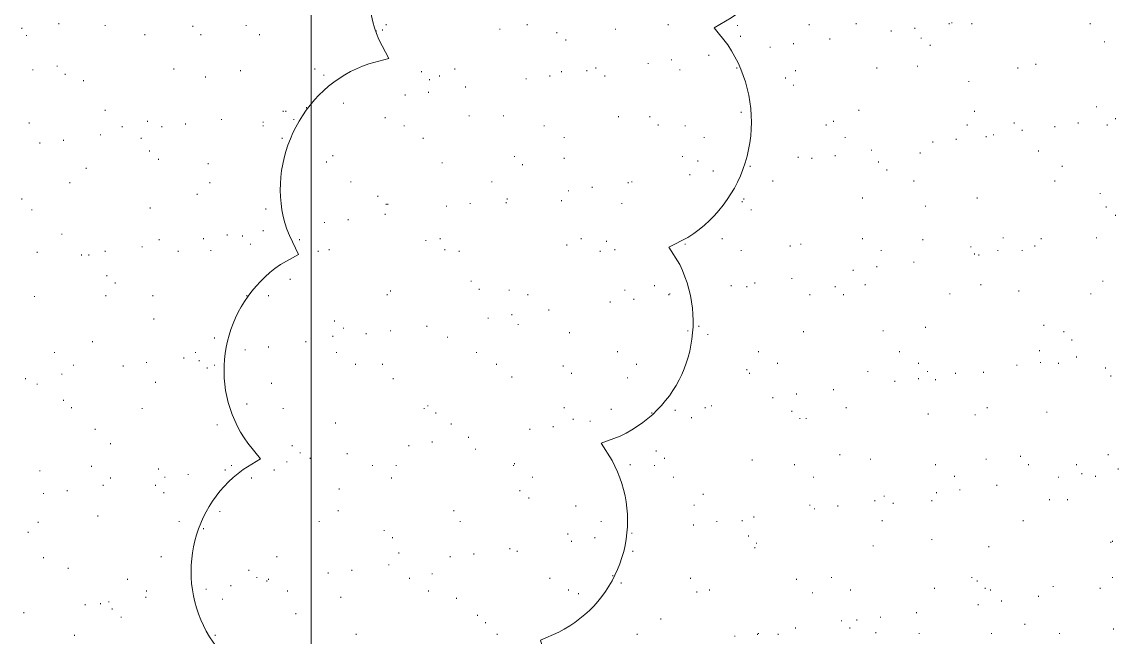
# Model space of a CAD drawing. Header units: inches. Extents: x 5 to 516, y -193 to 129.
# Drawn here: x 50.062 to 54.105, y -85.728 to -83.458 of the extents above; entities that cross this region are included whole.
import ezdxf

# ---------------------------------------------------------------- set-up
doc = ezdxf.new("R2010")
doc.units = ezdxf.units.IN
doc.header["$MEASUREMENT"] = 0
doc.layers.add('PDF4_Geometry', color=7, linetype='Continuous')

msp = doc.modelspace()

# ---------------------------------------------------------------- linework, layer by layer
at = {"layer": 'PDF4_Geometry', "lineweight": 15}
for points in [[(51.1287524, -87.9496505), (51.1287524, -79.9696499)], [(50.0620917, -83.4829823), (50.0620917, -83.4796491)], [(50.198758, -83.4663157), (50.198758, -83.4629822)], [(50.3687578, -83.4729823), (50.3687578, -83.4696491)], [(50.6920916, -83.4763157), (50.6920916, -83.4729823)], [(50.8887588, -83.4729823), (50.8887588, -83.4696491)], [(51.3687579, -83.4929823), (51.3687579, -83.4896491)], [(51.392092, -83.4896491), (51.392092, -83.4863157)], [(51.4054248, -83.4696491), (51.4054248, -83.4663157)], [(51.8254247, -83.4863157), (51.8254247, -83.4829823)], [(51.9254257, -83.4696491), (51.9254257, -83.4663157)], [(52.252091, -83.4863157), (52.252091, -83.4829823)], [(52.4454249, -83.4696491), (52.4454249, -83.4663157)], [(52.7020913, -83.4729823), (52.7020913, -83.4696491)], [(52.9654259, -83.4696491), (52.9654259, -83.4663157)], [(53.1387589, -83.4663157), (53.1387589, -83.4629822)], [(53.2687588, -83.4929823), (53.2687588, -83.4896491)], [(53.3554253, -83.4829823), (53.3554253, -83.4796491)], [(53.4820919, -83.4663157), (53.4820919, -83.4629822)], [(53.4920915, -83.4629822), (53.4920915, -83.4596491)], [(53.5654252, -83.4663157), (53.5654252, -83.4629822)], [(54.0020911, -83.4663157), (54.0020911, -83.4629822)], [(50.0787577, -83.5096489), (50.0787577, -83.5063158)], [(50.5154253, -83.5063158), (50.5154253, -83.5029824)], [(50.7220921, -83.5063158), (50.7220921, -83.5029824)], [(50.9387584, -83.5063158), (50.9387584, -83.5029824)], [(52.0354246, -83.4996489), (52.0354246, -83.4963158)], [(52.0687584, -83.5263158), (52.0687584, -83.5229824)], [(52.7120927, -83.5129824), (52.7120927, -83.5096489)], [(53.0420912, -83.5229824), (53.0420912, -83.519649)], [(53.3787594, -83.519649), (53.3787594, -83.5163158)], [(54.0554257, -83.5329824), (54.0554257, -83.529649)], [(52.8220916, -83.5529824), (52.8220916, -83.549649)], [(52.9087581, -83.539649), (52.9087581, -83.5363158)], [(53.4120913, -83.5463156), (53.4120913, -83.5429824)], [(52.3720912, -83.6129823), (52.3720912, -83.6096492)], [(52.4587578, -83.5996491), (52.4587578, -83.5963157)], [(52.5954257, -83.5829823), (52.5954257, -83.5796491)], [(53.8020925, -83.6163155), (53.8020925, -83.6129823)], [(50.1020919, -83.6363155), (50.1020919, -83.6329824)], [(50.1920916, -83.6229823), (50.1920916, -83.6196492)], [(50.222092, -83.6529824), (50.222092, -83.6496492)], [(50.6220911, -83.6329824), (50.6220911, -83.6296492)], [(50.8687579, -83.6396492), (50.8687579, -83.6363155)], [(51.142092, -83.6329824), (51.142092, -83.6296492)], [(51.1754257, -83.6563156), (51.1754257, -83.6529824)], [(51.5354246, -83.6429824), (51.5354246, -83.6396492)], [(51.602092, -83.6596492), (51.602092, -83.6563156)], [(51.658758, -83.6329824), (51.658758, -83.6296492)], [(52.0087591, -83.6596492), (52.0087591, -83.6563156)], [(52.0520923, -83.6429824), (52.0520923, -83.6396492)], [(52.1454252, -83.6396492), (52.1454252, -83.6363155)], [(52.178759, -83.6296492), (52.178759, -83.6263155)], [(52.2120926, -83.6596492), (52.2120926, -83.6563156)], [(52.4887582, -83.6363155), (52.4887582, -83.6329824)], [(52.6987582, -83.6296492), (52.6987582, -83.6263155)], [(52.9154245, -83.6396492), (52.9154245, -83.6363155)], [(53.2154259, -83.6296492), (53.2154259, -83.6263155)], [(53.3654249, -83.6229823), (53.3654249, -83.6196492)], [(53.7354252, -83.6296492), (53.7354252, -83.6263155)], [(50.2887577, -83.6763156), (50.2887577, -83.6729824)], [(50.7387581, -83.6629824), (50.7387581, -83.6596492)], [(51.5654251, -83.6729824), (51.5654251, -83.6696492)], [(51.6987581, -83.6996489), (51.6987581, -83.6963157)], [(51.9220925, -83.6696492), (51.9220925, -83.6663156)], [(52.8787594, -83.6663156), (52.8787594, -83.6629824)], [(52.9087581, -83.6929825), (52.9087581, -83.6896488)], [(53.5554256, -83.6796493), (53.5554256, -83.6763156)], [(51.4754254, -83.7296489), (51.4754254, -83.7263157)], [(51.5620919, -83.7196489), (51.5620919, -83.7163157)], [(51.1120915, -83.7763158), (51.1120915, -83.7729822)], [(51.2487577, -83.7596489), (51.2487577, -83.7563158)], [(54.0254252, -83.7729822), (54.0254252, -83.769649)], [(50.3687578, -83.7863158), (50.3687578, -83.7829822)], [(50.798759, -83.8196491), (50.798759, -83.8163159)], [(51.025425, -83.789649), (51.025425, -83.7863158)], [(51.0354245, -83.789649), (51.0354245, -83.7863158)], [(51.065425, -83.8196491), (51.065425, -83.8163159)], [(51.4020916, -83.8129823), (51.4020916, -83.8096491)], [(51.7120926, -83.8063158), (51.7120926, -83.8029822)], [(51.8387592, -83.8063158), (51.8387592, -83.8029822)], [(52.2620923, -83.8096491), (52.2620923, -83.8063158)], [(52.3787593, -83.8096491), (52.3787593, -83.8063158)], [(52.7154258, -83.7929822), (52.7154258, -83.789649)], [(53.1487585, -83.7863158), (53.1487585, -83.7829822)], [(53.5754249, -83.789649), (53.5754249, -83.7863158)], [(54.0954258, -83.8163159), (54.0954258, -83.8129823)], [(50.088759, -83.8329823), (50.088759, -83.8296491)], [(50.432092, -83.8463159), (50.432092, -83.8429823)], [(50.5254249, -83.8263159), (50.5254249, -83.8229823)], [(50.5787578, -83.8463159), (50.5787578, -83.8429823)], [(50.6654243, -83.8363159), (50.6654243, -83.8329823)], [(50.9520912, -83.8296491), (50.9520912, -83.8263159)], [(50.9520912, -83.8429823), (50.9520912, -83.8396491)], [(51.4720921, -83.8429823), (51.4720921, -83.8396491)], [(51.9887582, -83.8429823), (51.9887582, -83.8396491)], [(52.4087581, -83.8396491), (52.4087581, -83.8363159)], [(52.5087591, -83.8429823), (52.5087591, -83.8396491)], [(53.0287583, -83.8396491), (53.0287583, -83.8363159)], [(53.0554256, -83.8263159), (53.0554256, -83.8229823)], [(53.5487592, -83.8396491), (53.5487592, -83.8363159)], [(53.7220923, -83.8329823), (53.7220923, -83.8296491)], [(53.7520911, -83.8596492), (53.7520911, -83.8563155)], [(53.8720913, -83.8463159), (53.8720913, -83.8429823)], [(53.9587579, -83.8329823), (53.9587579, -83.8296491)], [(54.0654253, -83.8396491), (54.0654253, -83.8363159)], [(50.2154256, -83.8963156), (50.2154256, -83.8929824)], [(50.3520919, -83.8763156), (50.3520919, -83.8729823)], [(50.5020908, -83.8896492), (50.5020908, -83.8863156)], [(51.0220918, -83.8896492), (51.0220918, -83.8863156)], [(51.542091, -83.8896492), (51.542091, -83.8863156)], [(52.0620919, -83.8863156), (52.0620919, -83.8829824)], [(52.5787579, -83.8863156), (52.5787579, -83.8829824)], [(53.0987589, -83.8863156), (53.0987589, -83.8829824)], [(53.5087592, -83.8929824), (53.5087592, -83.8896492)], [(53.6187581, -83.8829824), (53.6187581, -83.8796492)], [(53.6454254, -83.8763156), (53.6454254, -83.8729823)], [(50.1287591, -83.9063156), (50.1287591, -83.9029824)], [(50.5320913, -83.9363157), (50.5320913, -83.9329825)], [(53.195425, -83.9329825), (53.195425, -83.9296493)], [(53.4220926, -83.9029824), (53.4220926, -83.8996492)], [(53.812092, -83.9363157), (53.812092, -83.9329825)], [(50.565425, -83.9663157), (50.565425, -83.9629825)], [(50.7487577, -83.9829826), (50.7487577, -83.979649)], [(51.1854253, -83.9763157), (51.1854253, -83.9729825)], [(51.2087577, -83.9529825), (51.2087577, -83.9496489)], [(51.6120915, -83.979649), (51.6120915, -83.9763157)], [(51.8787593, -83.9563157), (51.8787593, -83.9529825)], [(52.0620919, -83.9629825), (52.0620919, -83.9596489)], [(52.4987578, -83.9563157), (52.4987578, -83.9529825)], [(52.5554256, -83.9729825), (52.5554256, -83.9696489)], [(52.9254258, -83.9596489), (52.9254258, -83.9563157)], [(52.9754255, -83.9629825), (52.9754255, -83.9596489)], [(53.062092, -83.9529825), (53.062092, -83.9496489)], [(53.2220923, -83.9763157), (53.2220923, -83.9729825)], [(53.3754245, -83.9429825), (53.3754245, -83.9396488)], [(50.298759, -83.999649), (50.298759, -83.9963158)], [(51.9087581, -83.9863157), (51.9087581, -83.9829826)], [(52.5254251, -84.0229822), (52.5254251, -84.019649)], [(52.6120916, -84.009649), (52.6120916, -84.0063158)], [(52.7487578, -83.9929826), (52.7487578, -83.989649)], [(53.2520911, -84.0063158), (53.2520911, -84.0029826)], [(53.8987586, -83.9929826), (53.8987586, -83.989649)], [(50.238758, -84.0529822), (50.238758, -84.0496491)], [(50.7554257, -84.0529822), (50.7554257, -84.0496491)], [(51.275425, -84.0496491), (51.275425, -84.0463159)], [(51.7954259, -84.0496491), (51.7954259, -84.0463159)], [(52.2987591, -84.0529822), (52.2987591, -84.0496491)], [(52.3120919, -84.0496491), (52.3120919, -84.0463159)], [(52.8320912, -84.0463159), (52.8320912, -84.0429822)], [(53.3520921, -84.0463159), (53.3520921, -84.0429822)], [(53.8720913, -84.0463159), (53.8720913, -84.0429822)], [(50.7087576, -84.096316), (50.7087576, -84.0929823)], [(51.3754244, -84.1029824), (51.3754244, -84.0996491)], [(52.0787579, -84.0829823), (52.0787579, -84.0796491)], [(52.1654245, -84.0696491), (52.1654245, -84.0663159)], [(54.038758, -84.0929823), (54.038758, -84.0896491)], [(50.0620917, -84.1129824), (50.0620917, -84.1096492)], [(51.4054248, -84.1329824), (51.4054248, -84.1296492)], [(51.4120912, -84.1329824), (51.4120912, -84.1296492)], [(51.6287593, -84.1396492), (51.6287593, -84.1363156)], [(51.7154258, -84.1296492), (51.7154258, -84.1263156)], [(51.8487588, -84.1263156), (51.8487588, -84.1229824)], [(51.852092, -84.1129824), (51.852092, -84.1096492)], [(52.0520923, -84.1196492), (52.0520923, -84.1163156)], [(52.2754251, -84.1296492), (52.2754251, -84.1263156)], [(52.7187591, -84.1229824), (52.7187591, -84.1196492)], [(52.7254255, -84.1129824), (52.7254255, -84.1096492)], [(53.1620913, -84.1096492), (53.1620913, -84.1063155)], [(53.3954253, -84.1396492), (53.3954253, -84.1363156)], [(53.5854244, -84.1096492), (53.5854244, -84.1063155)], [(54.0620921, -84.1429824), (54.0620921, -84.1396492)], [(50.0987586, -84.1529824), (50.0987586, -84.1496492)], [(50.5354245, -84.1463156), (50.5354245, -84.1429824)], [(50.9620925, -84.1496492), (50.9620925, -84.1463156)], [(51.4020916, -84.1696493), (51.4020916, -84.1663156)], [(52.752091, -84.1529824), (52.752091, -84.1496492)], [(54.0954258, -84.1729825), (54.0954258, -84.1696493)], [(51.1787589, -84.1996489), (51.1787589, -84.1963157)], [(51.2654254, -84.1896489), (51.2654254, -84.1863157)], [(50.2087576, -84.2429826), (50.2087576, -84.239649)], [(50.5687582, -84.2629826), (50.5687582, -84.259649)], [(50.7320917, -84.259649), (50.7320917, -84.2563158)], [(50.8187583, -84.2463158), (50.8187583, -84.2429826)], [(50.8754243, -84.249649), (50.8754243, -84.2463158)], [(50.9520912, -84.229649), (50.9520912, -84.2263158)], [(51.0854242, -84.2629826), (51.0854242, -84.259649)], [(51.5520923, -84.2663158), (51.5520923, -84.2629826)], [(51.6054251, -84.259649), (51.6054251, -84.2563158)], [(52.1254244, -84.259649), (52.1254244, -84.2563158)], [(52.6454253, -84.259649), (52.6454253, -84.2563158)], [(53.1620913, -84.259649), (53.1620913, -84.2563158)], [(53.3854258, -84.2629826), (53.3854258, -84.259649)], [(53.6820923, -84.2563158), (53.6820923, -84.2529826)], [(53.8220917, -84.259649), (53.8220917, -84.2563158)], [(54.0254252, -84.2563158), (54.0254252, -84.2529826)], [(50.3687578, -84.3063159), (50.3687578, -84.3029823)], [(50.5054257, -84.289649), (50.5054257, -84.2863159)], [(50.6387587, -84.3063159), (50.6387587, -84.3029823)], [(50.758759, -84.3029823), (50.758759, -84.2996491)], [(50.9054248, -84.279649), (50.9054248, -84.2763159)], [(51.1554248, -84.3063159), (51.1554248, -84.3029823)], [(51.1954248, -84.2996491), (51.1954248, -84.2963159)], [(51.6220911, -84.2996491), (51.6220911, -84.2963159)], [(51.6754257, -84.3063159), (51.6754257, -84.3029823)], [(52.0720915, -84.2829823), (52.0720915, -84.279649)], [(52.1954249, -84.3063159), (52.1954249, -84.3029823)], [(52.218759, -84.269649), (52.218759, -84.2663158)], [(52.2487578, -84.2996491), (52.2487578, -84.2963159)], [(52.5087591, -84.279649), (52.5087591, -84.2763159)], [(52.7154258, -84.3029823), (52.7154258, -84.2996491)], [(52.8954253, -84.2863159), (52.8954253, -84.2829823)], [(52.9354254, -84.279649), (52.9354254, -84.2763159)], [(53.2320919, -84.3029823), (53.2320919, -84.2996491)], [(53.562092, -84.289649), (53.562092, -84.2863159)], [(53.6620914, -84.3029823), (53.6620914, -84.2996491)], [(53.7520911, -84.3029823), (53.7520911, -84.2996491)], [(53.7987593, -84.2863159), (53.7987593, -84.2829823)], [(50.1187578, -84.3096491), (50.1187578, -84.3063159)], [(50.2820913, -84.3196491), (50.2820913, -84.3163159)], [(50.3087586, -84.3196491), (50.3087586, -84.3163159)], [(53.3520921, -84.346316), (53.3520921, -84.3429823)], [(53.5754249, -84.3163159), (53.5754249, -84.3129823)], [(53.5920925, -84.3196491), (53.5920925, -84.3163159)], [(53.1287594, -84.3763156), (53.1287594, -84.3729824)], [(53.2154259, -84.3629824), (53.2154259, -84.3596492)], [(50.3754243, -84.3963157), (50.3754243, -84.3929824)], [(50.4054247, -84.4229825), (50.4054247, -84.4196493)], [(51.0520923, -84.4096493), (51.0520923, -84.4063157)], [(51.718759, -84.4163157), (51.718759, -84.4129825)], [(52.7654255, -84.4229825), (52.7654255, -84.4196493)], [(52.9020918, -84.4063157), (52.9020918, -84.4029824)], [(54.0487593, -84.4163157), (54.0487593, -84.4129825)], [(51.408758, -84.4663158), (51.408758, -84.4629826)], [(51.4220925, -84.4529826), (51.4220925, -84.4496489)], [(51.7487578, -84.4463157), (51.7487578, -84.4429826)], [(51.8587584, -84.4496489), (51.8587584, -84.4463157)], [(51.928759, -84.4663158), (51.928759, -84.4629826)], [(52.2854246, -84.4496489), (52.2854246, -84.4463157)], [(52.3954253, -84.4329825), (52.3954253, -84.4296493)], [(52.4487582, -84.4663158), (52.4487582, -84.4629826)], [(52.4520913, -84.4629826), (52.4520913, -84.4596489)], [(52.678759, -84.4329825), (52.678759, -84.4296493)], [(52.7354251, -84.4363157), (52.7354251, -84.4329825)], [(52.9687591, -84.4663158), (52.9687591, -84.4629826)], [(53.062092, -84.4363157), (53.062092, -84.4329825)], [(53.0920925, -84.4663158), (53.0920925, -84.4629826)], [(53.1720926, -84.4296493), (53.1720926, -84.4263157)], [(53.4854251, -84.4629826), (53.4854251, -84.4596489)], [(53.5987589, -84.4296493), (53.5987589, -84.4263157)], [(53.7387583, -84.4529826), (53.7387583, -84.4496489)], [(54.005426, -84.4629826), (54.005426, -84.4596489)], [(50.1087582, -84.4729826), (50.1087582, -84.4696489)], [(50.372091, -84.4696489), (50.372091, -84.4663158)], [(50.5454258, -84.4696489), (50.5454258, -84.4663158)], [(50.892092, -84.4696489), (50.892092, -84.4663158)], [(50.9720921, -84.4696489), (50.9720921, -84.4663158)], [(52.2320918, -84.4929826), (52.2320918, -84.489649)], [(52.3187584, -84.4829826), (52.3187584, -84.479649)], [(51.8687579, -84.5396491), (51.8687579, -84.5363159)], [(52.0054258, -84.5229822), (52.0054258, -84.5196491)], [(50.548759, -84.5563159), (50.548759, -84.5529823)], [(51.2154257, -84.5629823), (51.2154257, -84.5596491)], [(51.2487577, -84.5896492), (51.2487577, -84.586316)], [(51.5554255, -84.5829823), (51.5554255, -84.5796492)], [(51.7820914, -84.5529823), (51.7820914, -84.5496491)], [(51.8920921, -84.5763159), (51.8920921, -84.5729823)], [(52.5587588, -84.5829823), (52.5587588, -84.5796492)], [(53.3954253, -84.586316), (53.3954253, -84.5829823)], [(53.8320913, -84.5796492), (53.8320913, -84.5763159)], [(50.7720917, -84.6263156), (50.7720917, -84.6229824)], [(51.2087577, -84.6196492), (51.2087577, -84.6163156)], [(51.3320911, -84.6096492), (51.3320911, -84.6063156)], [(51.4220925, -84.5996492), (51.4220925, -84.596316)], [(51.6320924, -84.6229824), (51.6320924, -84.6196492)], [(52.0820911, -84.6063156), (52.0820911, -84.6029824)], [(52.5187587, -84.5996492), (52.5187587, -84.596316)], [(52.5920924, -84.6129824), (52.5920924, -84.6096492)], [(52.945425, -84.6029824), (52.945425, -84.5996492)], [(53.2387583, -84.5996492), (53.2387583, -84.596316)], [(53.905425, -84.6029824), (53.905425, -84.5996492)], [(50.3220914, -84.6396492), (50.3220914, -84.6363156)], [(50.8854256, -84.6696493), (50.8854256, -84.6663157)], [(50.9720921, -84.6596493), (50.9720921, -84.6563157)], [(51.1087583, -84.6396492), (51.1087583, -84.6363156)], [(53.9354255, -84.6329825), (53.9354255, -84.6296492)], [(50.182092, -84.6796493), (50.182092, -84.6763157)], [(50.658758, -84.699649), (50.658758, -84.6963157)], [(50.7020912, -84.6796493), (50.7020912, -84.6763157)], [(50.7154257, -84.709649), (50.7154257, -84.7063157)], [(51.2220921, -84.6796493), (51.2220921, -84.6763157)], [(51.7387582, -84.6796493), (51.7387582, -84.6763157)], [(52.2587591, -84.6763157), (52.2587591, -84.6729825)], [(52.7787583, -84.6763157), (52.7787583, -84.6729825)], [(53.2987592, -84.6763157), (53.2987592, -84.6729825)], [(53.8154253, -84.6729825), (53.8154253, -84.6696493)], [(53.9520914, -84.6963157), (53.9520914, -84.6929826)], [(50.2520908, -84.7263158), (50.2520908, -84.7229826)], [(50.4354252, -84.729649), (50.4354252, -84.7263158)], [(50.5220917, -84.7163158), (50.5220917, -84.7129826)], [(50.7454245, -84.7363158), (50.7454245, -84.7329826)], [(50.7720917, -84.7263158), (50.7720917, -84.7229826)], [(51.292091, -84.7229826), (51.292091, -84.719649)], [(51.392092, -84.7229826), (51.392092, -84.719649)], [(51.8120919, -84.7229826), (51.8120919, -84.719649)], [(52.0587587, -84.729649), (52.0587587, -84.7263158)], [(52.3287579, -84.7229826), (52.3287579, -84.719649)], [(52.7354251, -84.7429826), (52.7354251, -84.739649)], [(52.8487589, -84.719649), (52.8487589, -84.7163158)], [(53.1820922, -84.749649), (53.1820922, -84.7463159)], [(53.3687581, -84.719649), (53.3687581, -84.7163158)], [(53.4020918, -84.749649), (53.4020918, -84.7463159)], [(53.7320919, -84.7263158), (53.7320919, -84.7229826)], [(53.8187585, -84.7163158), (53.8187585, -84.7129826)], [(53.8854258, -84.719649), (53.8854258, -84.7163158)], [(54.0587589, -84.7363158), (54.0587589, -84.7329826)], [(50.0754246, -84.7763159), (50.0754246, -84.7729822)], [(50.2087576, -84.759649), (50.2087576, -84.7563159)], [(50.5554254, -84.7896491), (50.5554254, -84.7863159)], [(51.4320921, -84.7763159), (51.4320921, -84.7729822)], [(51.8687579, -84.7696491), (51.8687579, -84.7663159)], [(52.0887592, -84.7563159), (52.0887592, -84.7529826)], [(52.295426, -84.7729822), (52.295426, -84.7696491)], [(52.7454246, -84.7563159), (52.7454246, -84.7529826)], [(53.2820916, -84.7863159), (53.2820916, -84.7829823)], [(53.3687581, -84.7763159), (53.3687581, -84.7729822)], [(53.4320922, -84.7796491), (53.4320922, -84.7763159)], [(53.505426, -84.7563159), (53.505426, -84.7529826)], [(53.6087585, -84.7529826), (53.6087585, -84.749649)], [(54.0787581, -84.7663159), (54.0787581, -84.7629827)], [(50.1187578, -84.7963159), (50.1187578, -84.7929823)], [(50.9820917, -84.7929823), (50.9820917, -84.7896491)], [(53.0554256, -84.816316), (53.0554256, -84.8129824)], [(50.2154256, -84.8563156), (50.2154256, -84.8529824)], [(50.892092, -84.8696493), (50.892092, -84.8663156)], [(52.8320912, -84.846316), (52.8320912, -84.8429824)], [(52.9187577, -84.8329824), (52.9187577, -84.8296492)], [(50.2454244, -84.8829825), (50.2454244, -84.8796493)], [(50.5054257, -84.8863156), (50.5054257, -84.8829825)], [(51.025425, -84.8863156), (51.025425, -84.8829825)], [(51.5454259, -84.8863156), (51.5454259, -84.8829825)], [(51.5587587, -84.8763156), (51.5587587, -84.8729824)], [(51.5887591, -84.9029825), (51.5887591, -84.8996493)], [(52.0620919, -84.8829825), (52.0620919, -84.8796493)], [(52.235425, -84.8896493), (52.235425, -84.8863156)], [(52.3854257, -84.9029825), (52.3854257, -84.8996493)], [(52.4720922, -84.8929825), (52.4720922, -84.8896493)], [(52.5820912, -84.8829825), (52.5820912, -84.8796493)], [(52.6054252, -84.8763156), (52.6054252, -84.8729824)], [(52.9020918, -84.8963157), (52.9020918, -84.8929825)], [(53.1020921, -84.8829825), (53.1020921, -84.8796493)], [(53.405425, -84.9063157), (53.405425, -84.9029825)], [(53.578758, -84.9096493), (53.578758, -84.9063157)], [(53.6220913, -84.8829825), (53.6220913, -84.8796493)], [(53.8420925, -84.8996493), (53.8420925, -84.8963157)], [(50.7820914, -84.9463158), (50.7820914, -84.9429826)], [(51.2187589, -84.9396489), (51.2187589, -84.9363158)], [(51.6454252, -84.9429826), (51.6454252, -84.9396489)], [(52.0220918, -84.9529826), (52.0220918, -84.949649)], [(52.0954256, -84.9263157), (52.0954256, -84.9229825)], [(52.1587581, -84.9329825), (52.1587581, -84.9296494)], [(52.5320915, -84.9196493), (52.5320915, -84.9163157)], [(52.9320922, -84.9229825), (52.9320922, -84.9196493)], [(52.9554246, -84.9229825), (52.9554246, -84.9196493)], [(50.332091, -84.9629826), (50.332091, -84.959649)], [(51.7087577, -84.9929826), (51.7087577, -84.989649)], [(51.9354253, -84.9629826), (51.9354253, -84.959649)], [(50.3887587, -85.0163159), (50.3887587, -85.0129827)], [(51.0587587, -85.0229823), (51.0587587, -85.0196491)], [(51.4887581, -85.0229823), (51.4887581, -85.0196491)], [(51.5754247, -85.009649), (51.5754247, -85.0063159)], [(51.0887591, -85.0496492), (51.0887591, -85.0463159)], [(51.1254243, -85.0696492), (51.1254243, -85.066316)], [(51.2620922, -85.0529823), (51.2620922, -85.0496492)], [(51.735425, -85.0363159), (51.735425, -85.0329823)], [(52.4020917, -85.0429823), (52.4020917, -85.0396491)], [(52.4320922, -85.0696492), (52.4320922, -85.066316)], [(53.078758, -85.0563159), (53.078758, -85.0529823)], [(53.1920918, -85.0729824), (53.1920918, -85.0696492)], [(53.6187581, -85.0729824), (53.6187581, -85.0696492)], [(53.7454247, -85.0629824), (53.7454247, -85.0596492)], [(54.0687585, -85.0563159), (54.0687585, -85.0529823)], [(50.3187582, -85.0996492), (50.3187582, -85.096316)], [(50.565425, -85.1096493), (50.565425, -85.1063156)], [(50.8120918, -85.1129824), (50.8120918, -85.1096493)], [(50.8354242, -85.096316), (50.8354242, -85.0929824)], [(50.9920913, -85.1129824), (50.9920913, -85.1096493)], [(51.0387578, -85.0829824), (51.0387578, -85.0796492)], [(51.3554251, -85.096316), (51.3554251, -85.0929824)], [(51.4420917, -85.096316), (51.4420917, -85.0929824)], [(51.8754244, -85.096316), (51.8754244, -85.0929824)], [(51.8787593, -85.0896492), (51.8787593, -85.086316)], [(52.3054255, -85.0929824), (52.3054255, -85.0896492)], [(52.3954253, -85.096316), (52.3954253, -85.0929824)], [(52.7554259, -85.076316), (52.7554259, -85.0729824)], [(52.9120913, -85.0929824), (52.9120913, -85.0896492)], [(53.4320922, -85.0929824), (53.4320922, -85.0896492)], [(53.7754252, -85.0929824), (53.7754252, -85.0896492)], [(53.9520914, -85.0929824), (53.9520914, -85.0896492)], [(54.1054253, -85.1096493), (54.1054253, -85.1063156)], [(50.1287591, -85.1163157), (50.1287591, -85.1129824)], [(50.3887587, -85.1429825), (50.3887587, -85.1396493)], [(50.5887591, -85.1396493), (50.5887591, -85.1363157)], [(50.6754256, -85.1296493), (50.6754256, -85.1263157)], [(50.908758, -85.1429825), (50.908758, -85.1396493)], [(51.4254257, -85.1429825), (51.4254257, -85.1396493)], [(51.9454249, -85.1396493), (51.9454249, -85.1363157)], [(52.4654258, -85.1396493), (52.4654258, -85.1363157)], [(52.9820919, -85.1396493), (52.9820919, -85.1363157)], [(53.5020911, -85.1363157), (53.5020911, -85.1329825)], [(53.8854258, -85.1396493), (53.8854258, -85.1363157)], [(53.9720923, -85.1263157), (53.9720923, -85.1229824)], [(54.022092, -85.1363157), (54.022092, -85.1329825)], [(50.2287584, -85.1896489), (50.2287584, -85.1863158)], [(50.3620914, -85.1696493), (50.3620914, -85.1663157)], [(50.5554254, -85.1696493), (50.5554254, -85.1663157)], [(50.5854242, -85.1963158), (50.5854242, -85.1929826)], [(51.2320917, -85.1829826), (51.2320917, -85.1796494)], [(51.8987584, -85.1896489), (51.8987584, -85.1863158)], [(53.4354255, -85.1963158), (53.4354255, -85.1929826)], [(53.522092, -85.1863158), (53.522092, -85.1829826)], [(53.6587582, -85.1696493), (53.6587582, -85.1663157)], [(50.1420919, -85.199649), (50.1420919, -85.1963158)], [(51.9320921, -85.2163158), (51.9320921, -85.2129826)], [(52.5754248, -85.2029826), (52.5754248, -85.199649)], [(53.2087578, -85.2263158), (53.2087578, -85.2229826)], [(53.2420915, -85.209649), (53.2420915, -85.2063158)], [(53.2754252, -85.2363158), (53.2754252, -85.2329827)], [(53.4187577, -85.2263158), (53.4187577, -85.2229826)], [(53.8520922, -85.2229826), (53.8520922, -85.219649)], [(53.9187578, -85.2229826), (53.9187578, -85.219649)], [(50.792091, -85.2663159), (50.792091, -85.2629827)], [(51.2287585, -85.2629827), (51.2287585, -85.2596491)], [(51.6554248, -85.2629827), (51.6554248, -85.2596491)], [(52.1054252, -85.2463159), (52.1054252, -85.2429827)], [(52.5420911, -85.2429827), (52.5420911, -85.2396491)], [(52.9687591, -85.2429827), (52.9687591, -85.2396491)], [(52.9854251, -85.2563159), (52.9854251, -85.2529827)], [(53.0720916, -85.2463159), (53.0720916, -85.2429827)], [(50.122091, -85.306316), (50.122091, -85.3029823)], [(50.3420923, -85.2829823), (50.3420923, -85.2796491)], [(50.642092, -85.3029823), (50.642092, -85.2996492)], [(51.158758, -85.3029823), (51.158758, -85.2996492)], [(51.6787589, -85.3029823), (51.6787589, -85.2996492)], [(52.1987581, -85.3029823), (52.1987581, -85.2996492)], [(52.5387579, -85.316316), (52.5387579, -85.3129824)], [(52.6254245, -85.3029823), (52.6254245, -85.2996492)], [(52.7187591, -85.2996492), (52.7187591, -85.296316)], [(52.7620924, -85.286316), (52.7620924, -85.2829823)], [(53.2354251, -85.2996492), (53.2354251, -85.296316)], [(53.755426, -85.2996492), (53.755426, -85.296316)], [(50.0854241, -85.3429824), (50.0854241, -85.3396492)], [(50.7320917, -85.3296492), (50.7320917, -85.326316)], [(51.3987584, -85.336316), (51.3987584, -85.3329824)], [(52.0754247, -85.3496492), (52.0754247, -85.3463161)], [(52.3120919, -85.3463161), (52.3120919, -85.3429824)], [(52.7420915, -85.3563156), (52.7420915, -85.3529825)], [(51.4287589, -85.3629825), (51.4287589, -85.3596493)], [(52.0887592, -85.3763157), (52.0887592, -85.3729825)], [(52.1754257, -85.3629825), (52.1754257, -85.3596493)], [(52.7720919, -85.3829825), (52.7720919, -85.3796493)], [(53.2020914, -85.3929825), (53.2020914, -85.3896493)], [(53.4187577, -85.3696493), (53.4187577, -85.3663157)], [(53.6287594, -85.3963157), (53.6287594, -85.3929825)], [(54.0787581, -85.3796493), (54.0787581, -85.3763157)], [(54.0854245, -85.3763157), (54.0854245, -85.3729825)], [(50.1420919, -85.4363158), (50.1420919, -85.4329826)], [(50.5754246, -85.4329826), (50.5754246, -85.4296494)], [(51.0020909, -85.4329826), (51.0020909, -85.4296494)], [(51.4520912, -85.4196494), (51.4520912, -85.4163157)], [(51.642092, -85.4329826), (51.642092, -85.4296494)], [(51.7287585, -85.4229826), (51.7287585, -85.4196494)], [(51.8620916, -85.4029825), (51.8620916, -85.3996493)], [(51.8887588, -85.4129826), (51.8887588, -85.4096493)], [(52.3154251, -85.4129826), (52.3154251, -85.4096493)], [(52.7654255, -85.3996493), (52.7654255, -85.3963157)], [(50.2320916, -85.4763159), (50.2320916, -85.4729826)], [(51.4154244, -85.4629826), (51.4154244, -85.459649)], [(50.4520912, -85.5163159), (50.4520912, -85.5129827)], [(50.8987584, -85.4829827), (50.8987584, -85.4796491)], [(50.9287589, -85.5096491), (50.9287589, -85.5063159)], [(50.9720921, -85.5163159), (50.9720921, -85.5129827)], [(51.1920917, -85.4929827), (51.1920917, -85.4896491)], [(51.2787582, -85.4829827), (51.2787582, -85.4796491)], [(51.4920914, -85.5129827), (51.4920914, -85.5096491)], [(51.5754247, -85.4963159), (51.5754247, -85.4929827)], [(52.0087591, -85.5129827), (52.0087591, -85.5096491)], [(52.2420914, -85.5029827), (52.2420914, -85.4996491)], [(52.5287583, -85.5129827), (52.5287583, -85.5096491)], [(52.9187577, -85.5163159), (52.9187577, -85.5129827)], [(53.0487592, -85.5096491), (53.0487592, -85.5063159)], [(53.5654252, -85.5096491), (53.5654252, -85.5063159)], [(54.0854245, -85.5096491), (54.0854245, -85.5063159)], [(50.5220917, -85.5596492), (50.5220917, -85.556316)], [(50.7420913, -85.5529824), (50.7420913, -85.5496492)], [(50.832091, -85.5396491), (50.832091, -85.536316)], [(50.9654257, -85.5229823), (50.9654257, -85.5196491)], [(51.042091, -85.5596492), (51.042091, -85.556316)], [(51.5620919, -85.5596492), (51.5620919, -85.556316)], [(52.0787579, -85.556316), (52.0787579, -85.5529824)], [(52.2720919, -85.5296491), (52.2720919, -85.526316)], [(52.5987588, -85.556316), (52.5987588, -85.5529824)], [(53.118758, -85.556316), (53.118758, -85.5529824)], [(53.4287591, -85.5496492), (53.4287591, -85.546316)], [(53.5854244, -85.5229823), (53.5854244, -85.5196491)], [(53.6154249, -85.5496492), (53.6154249, -85.546316)], [(53.6354258, -85.556316), (53.6354258, -85.5529824)], [(53.8654249, -85.5429824), (53.8654249, -85.5396491)], [(54.038758, -85.5496492), (54.038758, -85.546316)], [(50.3820923, -85.5996493), (50.3820923, -85.5963161)], [(50.5187586, -85.5829824), (50.5187586, -85.5796493)], [(50.8020922, -85.5896493), (50.8020922, -85.586316)], [(51.2387581, -85.5829824), (51.2387581, -85.5796493)], [(51.6654244, -85.586316), (51.6654244, -85.5829824)], [(52.1154248, -85.5696492), (52.1154248, -85.566316)], [(52.5520924, -85.5629824), (52.5520924, -85.5596492)], [(52.9787586, -85.566316), (52.9787586, -85.5629824)], [(53.6754259, -85.5963161), (53.6754259, -85.5929824)], [(53.812092, -85.5796493), (53.812092, -85.576316)], [(50.0687582, -85.6396493), (50.0687582, -85.6363157)], [(50.2954258, -85.6096493), (50.2954258, -85.6063156)], [(50.3520919, -85.6063156), (50.3520919, -85.6029825)], [(50.3954251, -85.6263157), (50.3954251, -85.6229825)], [(53.3620917, -85.6396493), (53.3620917, -85.6363157)], [(53.5887593, -85.6096493), (53.5887593, -85.6063156)], [(50.4287588, -85.6563158), (50.4287588, -85.6529825)], [(51.0720914, -85.6429825), (51.0720914, -85.6396493)], [(51.7420914, -85.6496494), (51.7420914, -85.6463158)], [(51.7720918, -85.6763158), (51.7720918, -85.6729826)], [(52.4187577, -85.6629826), (52.4187577, -85.6596494)], [(53.0854244, -85.6696494), (53.0854244, -85.6663158)], [(53.1420922, -85.6663158), (53.1420922, -85.6629826)], [(53.2287587, -85.6563158), (53.2287587, -85.6529825)], [(51.2954259, -85.719649), (51.2954259, -85.7163159)], [(51.8154251, -85.719649), (51.8154251, -85.7163159)], [(52.3320911, -85.719649), (52.3320911, -85.7163159)], [(52.7754251, -85.719649), (52.7754251, -85.7163159)], [(52.7787583, -85.7163159), (52.7787583, -85.7129827)], [(52.8520921, -85.719649), (52.8520921, -85.7163159)], [(52.9154245, -85.6963158), (52.9154245, -85.6929827)], [(53.1154249, -85.6963158), (53.1154249, -85.6929827)], [(53.2120927, -85.7129827), (53.2120927, -85.709649)], [(53.3720913, -85.7163159), (53.3720913, -85.7129827)], [(53.638759, -85.7163159), (53.638759, -85.7129827)], [(53.7620924, -85.6829826), (53.7620924, -85.6796494)], [(53.888759, -85.7163159), (53.888759, -85.7129827)], [(54.0887593, -85.699649), (54.0887593, -85.6963158)], [(50.2554257, -85.7229827), (50.2554257, -85.719649)], [(50.775425, -85.7229827), (50.775425, -85.719649)], [(52.6920918, -85.7263159), (52.6920918, -85.7229827)]]:
    msp.add_lwpolyline(points, dxfattribs=at)
at = {"layer": 'PDF4_Geometry', "color": 253, "lineweight": 15, "true_color": 0x9a9a9a}
for points in [[(52.4887504, -84.3529832), (52.4487503, -84.2896499), (52.5187504, -84.252983, 0.42416709), (52.6654171, -83.542983), (52.615417, -83.4796498), (52.6787503, -83.4429829, 0.421714682), (52.7787505, -82.782983), (52.7287504, -82.7296497), (52.7987503, -82.6996496)], [(51.9954169, -85.8096501), (51.9754169, -85.7396495), (52.0420837, -85.7096499, 0.426463667), (52.2387503, -85.0763168), (52.1987503, -85.0129836), (52.2687504, -84.9863163)]]:
    msp.add_lwpolyline(points, format="xyb", dxfattribs=at)
for points in [[(51.3787503, -83.522983), (51.415417, -83.5929832), (51.3420834, -83.6129832)], [(51.0487501, -84.2463167), (51.0820834, -84.3163163), (51.0154169, -84.3529832)], [(50.8954167, -85.0129836), (50.9420836, -85.0696496), (50.8787503, -85.1096497)]]:
    msp.add_lwpolyline(points, dxfattribs=at)
for points in [[(51.6187503, -82.9196496), (51.387917, -83.0149276), (51.2807503, -83.2930941), (51.3787503, -83.522983)], [(51.3420834, -83.6129832), (51.089528, -83.6938162), (50.9453612, -84.0001495), (51.0487501, -84.2463167)], [(51.0154169, -84.3529832), (50.7990282, -84.5036498), (50.7393057, -84.7974828), (50.8954167, -85.0129836)], [(52.2687504, -84.9863163), (52.5109725, -84.8727053), (52.6038614, -84.5920944), (52.4887504, -84.3529832)], [(50.8787503, -85.1096497), (50.6697502, -85.258205), (50.6206389, -85.5620389), (50.7820837, -85.7663168)]]:
    msp.add_open_spline(points, degree=3, dxfattribs=at)

doc.saveas('drawing.dxf')
